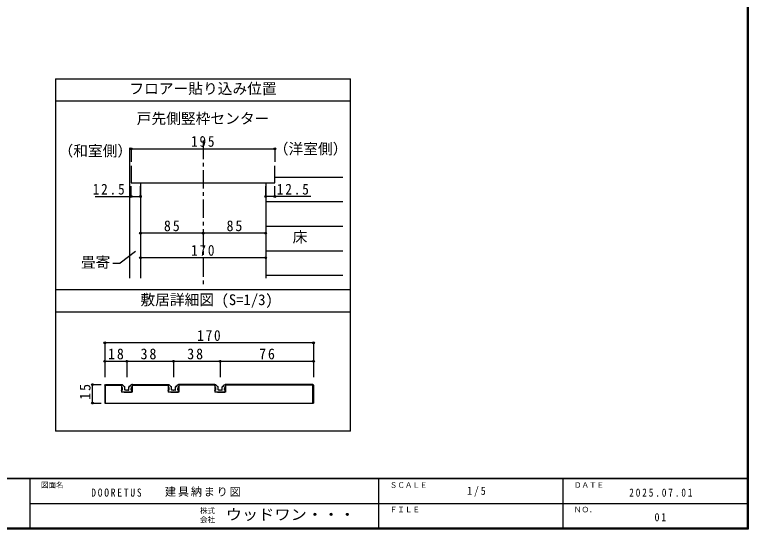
# Model space of a CAD drawing. Units: millimetres at full size, sheet at 1:5, with parts at other scales. Extents: x -973 to 977, y -701 to 696.
# Drawn here: x -19 to 977, y -701 to -2 of the extents above; entities that cross this region are included whole.
import ezdxf
from ezdxf.enums import TextEntityAlignment as Align

# ---------------------------------------------------------------- set-up
doc = ezdxf.new("R2010")
doc.units = ezdxf.units.MM
doc.header["$LTSCALE"] = 5
doc.header["$PDMODE"] = 32
doc.header["$PDSIZE"] = 2.5
doc.linetypes.add('CHAIN1', pattern=[8, 5, -1, 1, -1])
for name, color, linetype in [('0-1_通り芯', 4, 'CHAIN1'), ('0-3_仕上げ', 2, 'Continuous'), ('0-4_枠', 3, 'Continuous'), ('0-A_文字', 7, 'Continuous'), ('0-B_寸法', 7, 'Continuous'), ('2-4_枠', 3, 'Continuous'), ('2-7_金物', 7, 'Continuous'), ('2-B_寸法', 4, 'Continuous'), ('F-0_補助線', 7, 'Continuous'), ('F-1_枠', 6, 'Continuous'), ('F-A_文字', 7, 'Continuous')]:
    doc.layers.add(name, color=color, linetype=linetype)
doc.styles.add('ＭＳ ゴシック', font='')
doc.styles.get('ＭＳ ゴシック').set_extended_font_data('MS Gothic')

msp = doc.modelspace()

# ---------------------------------------------------------------- linework, layer by layer
at = {"layer": '0-1_通り芯'}
msp.add_line((236.653, -173.38), (236.653, -369.887), dxfattribs=at)
at = {"layer": '0-3_仕上げ'}
msp.add_line((136.653, -183.38), (136.653, -359.887), dxfattribs=at)
at = {"layer": '0-3_仕上げ', "color": 4}
for p, q in [((334.153, -222.843), (426.153, -222.843)), ((321.653, -256.145), (426.153, -256.145)), ((321.653, -289.446), (426.153, -289.446)), ((321.653, -322.747), (426.153, -322.747)), ((321.653, -356.049), (426.153, -356.049))]:
    msp.add_line(p, q, dxfattribs=at)
at = {"layer": '0-4_枠', "color": 4}
for p, q in [((139.153, -184.437), (334.153, -184.437)), ((139.153, -184.437), (139.153, -202.207)), ((334.153, -184.437), (334.153, -202.207))]:
    msp.add_line(p, q, dxfattribs=at)
at = {"layer": '0-4_枠'}
for p, q in [((139.153, -207.741), (139.153, -230.554)), ((334.153, -230.554), (334.153, -207.741)), ((139.153, -230.554), (334.153, -230.554)), ((151.653, -230.554), (151.653, -359.887)), ((321.653, -230.554), (321.653, -359.887))]:
    msp.add_line(p, q, dxfattribs=at)
at = {"layer": '0-4_枠', "color": 7}
for p in [(139.153, -184.437), (334.153, -184.437)]:
    msp.add_point(p, dxfattribs=at)
at = {"layer": '0-A_文字', "color": 3}
for p, q in [((36.653, -89.5), (436.653, -89.5)), ((36.653, -89.5), (36.653, -567.5)), ((436.653, -567.5), (436.653, -89.5)), ((36.653, -119.5), (436.653, -119.5)), ((436.653, -376.026), (36.653, -376.026)), ((436.653, -406.026), (36.653, -406.026)), ((436.653, -567.5), (36.653, -567.5))]:
    msp.add_line(p, q, dxfattribs=at)
at = {"layer": '0-A_文字'}
for p in [(145.153, -323.895), (114.229, -339.705)]:
    msp.add_line(p, (124.073, -339.705), dxfattribs=at)
at = {"layer": '0-B_寸法', "color": 4}
for p, q in [((139.153, -249.322), (139.153, -235.257)), ((151.653, -249.322), (151.653, -235.257)), ((334.153, -249.322), (334.153, -235.257)), ((90.326, -249.322), (151.653, -249.322)), ((236.653, -298.992), (151.653, -298.992)), ((321.653, -298.992), (236.653, -298.992)), ((321.653, -332.294), (151.653, -332.294))]:
    msp.add_line(p, q, dxfattribs=at)
msp.add_lwpolyline([(382.98, -249.322), (321.653, -249.322), (321.653, -235.257)], dxfattribs=at)
at = {"layer": '0-B_寸法'}
for p in [(139.153, -249.322), (151.653, -249.322), (321.653, -249.322), (334.153, -249.322), (151.653, -298.992), (236.653, -298.992), (321.653, -298.992), (151.653, -332.294), (321.653, -332.294)]:
    msp.add_point(p, dxfattribs=at)
at = {"layer": '2-4_枠'}
for p, q in [((103.32, -505.68), (104.498, -504.501)), ((103.32, -505.68), (103.32, -529.502)), ((104.153, -529.502), (104.153, -505.335)), ((104.153, -505.335), (125.986, -505.335)), ((104.498, -504.501), (125.986, -504.501)), ((125.986, -504.501), (125.986, -514.501)), ((140.653, -504.501), (189.32, -504.501)), ((140.653, -505.335), (189.32, -505.335)), ((189.32, -504.501), (189.32, -514.501)), ((252.653, -504.501), (203.986, -504.501)), ((203.986, -504.501), (203.986, -514.501)), ((252.653, -505.335), (203.986, -505.335)), ((252.653, -504.501), (252.653, -514.501)), ((385.475, -504.501), (267.32, -504.501)), ((385.82, -505.335), (267.32, -505.335)), ((385.475, -504.501), (386.653, -505.68)), ((385.82, -529.502), (385.82, -505.335)), ((386.653, -505.68), (386.653, -529.502)), ((203.986, -514.501), (189.32, -514.501)), ((103.32, -529.502), (386.653, -529.502))]:
    msp.add_line(p, q, dxfattribs=at)
for points in [[(140.653, -504.501), (140.653, -514.501), (125.986, -514.501)], [(267.32, -504.501), (267.32, -514.501), (252.653, -514.501)]]:
    msp.add_lwpolyline(points, dxfattribs=at)
at = {"layer": '2-7_金物'}
for p, q in [((129.423, -506.855), (127.314, -504.746)), ((129.777, -507.002), (130.32, -507.002)), ((130.653, -511.502), (130.653, -507.335)), ((135.986, -511.502), (135.986, -507.335)), ((136.863, -507.002), (136.32, -507.002)), ((137.216, -506.855), (139.326, -504.746)), ((140.82, -504.502), (139.915, -504.502)), ((140.82, -506.168), (140.82, -504.502)), ((192.757, -506.855), (190.647, -504.746)), ((193.11, -507.002), (193.653, -507.002)), ((193.986, -511.502), (193.986, -507.335)), ((199.32, -511.502), (199.32, -507.335)), ((200.196, -507.002), (199.653, -507.002)), ((200.55, -506.855), (202.659, -504.746)), ((204.153, -504.502), (203.248, -504.502)), ((204.153, -506.168), (204.153, -504.502)), ((256.09, -506.855), (253.981, -504.746)), ((256.444, -507.002), (256.986, -507.002)), ((257.32, -511.502), (257.32, -507.335)), ((262.653, -511.502), (262.653, -507.335)), ((263.529, -507.002), (262.986, -507.002)), ((263.883, -506.855), (265.992, -504.746)), ((267.486, -504.502), (266.582, -504.502)), ((267.486, -506.168), (267.486, -504.502)), ((126.986, -514.502), (126.177, -512.458)), ((127.486, -512.002), (126.486, -512.002)), ((128.82, -514.502), (126.986, -514.502)), ((127.486, -512.002), (127.486, -509.895)), ((128.82, -514.502), (129.153, -514.168)), ((129.153, -514.168), (129.486, -514.502)), ((129.486, -514.502), (137.153, -514.502)), ((132.82, -512.002), (131.153, -512.002)), ((133.32, -512.502), (132.82, -512.002)), ((137.486, -514.168), (137.153, -514.502)), ((137.82, -514.502), (137.486, -514.168)), ((137.82, -514.502), (139.653, -514.502)), ((139.153, -512.002), (139.153, -509.895)), ((139.153, -512.002), (140.153, -512.002)), ((139.653, -514.502), (140.463, -512.458)), ((190.32, -514.502), (189.51, -512.458)), ((190.82, -512.002), (189.82, -512.002)), ((192.153, -514.502), (190.32, -514.502)), ((190.82, -512.002), (190.82, -509.895)), ((192.153, -514.502), (192.486, -514.168)), ((192.486, -514.168), (192.82, -514.502)), ((192.82, -514.502), (200.486, -514.502)), ((196.153, -512.002), (194.486, -512.002)), ((196.653, -512.502), (196.153, -512.002)), ((200.82, -514.168), (200.486, -514.502)), ((201.153, -514.502), (200.82, -514.168)), ((201.153, -514.502), (202.986, -514.502)), ((202.486, -512.002), (202.486, -509.895)), ((202.486, -512.002), (203.486, -512.002)), ((202.986, -514.502), (203.796, -512.458)), ((253.653, -514.502), (252.843, -512.458)), ((254.153, -512.002), (253.153, -512.002)), ((255.486, -514.502), (253.653, -514.502)), ((254.153, -512.002), (254.153, -509.895)), ((255.486, -514.502), (255.82, -514.168)), ((255.82, -514.168), (256.153, -514.502)), ((256.153, -514.502), (263.82, -514.502)), ((259.486, -512.002), (257.82, -512.002)), ((259.986, -512.502), (259.486, -512.002)), ((264.153, -514.168), (263.82, -514.502)), ((264.486, -514.502), (264.153, -514.168)), ((264.486, -514.502), (266.32, -514.502)), ((265.82, -512.002), (265.82, -509.895)), ((265.82, -512.002), (266.82, -512.002)), ((266.32, -514.502), (267.13, -512.458))]:
    msp.add_line(p, q, dxfattribs=at)
for points in [[(125.82, -506.168), (125.82, -504.502), (126.725, -504.502)], [(189.153, -506.168), (189.153, -504.502), (190.058, -504.502)], [(252.486, -506.168), (252.486, -504.502), (253.391, -504.502)], [(135.486, -512.002), (133.82, -512.002), (133.32, -512.502)], [(198.82, -512.002), (197.153, -512.002), (196.653, -512.502)], [(262.153, -512.002), (260.486, -512.002), (259.986, -512.502)]]:
    msp.add_lwpolyline(points, dxfattribs=at)
for centre, radius, start, end in [((122.487, -509.895), 5, 0, 48.19), ((126.725, -505.335), 0.833, 45, 90), ((129.777, -506.502), 0.5, 225, 270), ((130.32, -507.335), 0.333, 360, 90), ((136.32, -507.335), 0.333, 90, 180), ((136.863, -506.502), 0.5, 270, 315), ((144.153, -509.895), 5, 131.81, 180), ((139.915, -505.335), 0.833, 90, 135), ((185.82, -509.895), 5, 0, 48.19), ((190.058, -505.335), 0.833, 45, 90), ((193.11, -506.502), 0.5, 225, 270), ((193.653, -507.335), 0.333, 360, 90), ((199.653, -507.335), 0.333, 90, 180), ((200.196, -506.502), 0.5, 270, 315), ((207.486, -509.895), 5, 131.81, 180), ((203.248, -505.335), 0.833, 90, 135), ((249.153, -509.895), 5, 0, 48.19), ((253.391, -505.335), 0.833, 45, 90), ((256.444, -506.502), 0.5, 225, 270), ((256.986, -507.335), 0.333, 360, 90), ((262.986, -507.335), 0.333, 90, 180), ((263.529, -506.502), 0.5, 270, 315), ((270.82, -509.895), 5, 131.81, 180), ((266.582, -505.335), 0.833, 90, 135), ((126.486, -512.335), 0.333, 90, 201.616), ((131.153, -511.502), 0.5, 180, 270), ((135.486, -511.502), 0.5, 270, 360), ((140.153, -512.335), 0.333, 338.384, 90), ((189.82, -512.335), 0.333, 90, 201.616), ((194.486, -511.502), 0.5, 180, 270), ((198.82, -511.502), 0.5, 270, 360), ((203.486, -512.335), 0.333, 338.384, 90), ((253.153, -512.335), 0.333, 90, 201.616), ((257.82, -511.502), 0.5, 180, 270), ((262.153, -511.502), 0.5, 270, 360), ((266.82, -512.335), 0.333, 338.384, 90)]:
    msp.add_arc(centre, radius, start, end, dxfattribs=at)
at = {"layer": '2-B_寸法'}
for p, q in [((386.653, -447.835), (103.32, -447.835)), ((103.32, -447.835), (103.32, -472.835)), ((386.653, -447.835), (386.653, -472.835)), ((103.32, -472.835), (133.32, -472.835)), ((103.32, -472.835), (103.32, -494.501)), ((133.32, -472.835), (133.32, -494.501)), ((133.32, -472.835), (196.653, -472.835)), ((196.653, -472.835), (196.653, -494.501)), ((196.653, -472.835), (259.986, -472.835)), ((259.986, -472.835), (386.653, -472.835)), ((259.986, -472.835), (259.986, -494.501)), ((386.653, -472.835), (386.653, -494.501)), ((86.653, -529.502), (86.653, -504.502)), ((86.653, -504.502), (98.32, -504.502)), ((86.653, -529.502), (98.32, -529.502))]:
    msp.add_line(p, q, dxfattribs=at)
at = {"layer": '2-B_寸法', "color": 7}
for p in [(103.32, -447.835), (386.653, -447.835), (103.32, -472.835), (133.32, -472.835), (196.653, -472.835), (259.986, -472.835), (386.653, -472.835), (86.653, -504.502), (86.653, -529.502)]:
    msp.add_point(p, dxfattribs=at)
at = {"layer": 'F-1_枠'}
for p, q in [((974.986, 695.833), (974.986, -700.833)), ((975.82, 695.833), (975.82, -700.833)), ((976.653, 695.833), (976.653, -700.833)), ((976.653, -631.667), (-973.347, -631.667)), ((976.653, -632.5), (-973.347, -632.5)), ((1.653, -632.5), (1.653, -699.167)), ((474.986, -632.5), (474.986, -699.167)), ((724.986, -632.5), (724.986, -699.167)), ((1.653, -665.833), (974.986, -665.834)), ((976.653, -699.167), (-973.347, -699.167)), ((976.653, -700), (-973.347, -700)), ((976.653, -700.833), (-973.347, -700.833))]:
    msp.add_line(p, q, dxfattribs=at)

# ---------------------------------------------------------------- texts
at = {"layer": '0-4_枠', "color": 7, "insert": (220.403, -181.937), "char_height": 14.66, "attachment_point": 7, "style": 'ＭＳ ゴシック'}
msp.add_mtext('\\T1.27;\\W0.9;195', dxfattribs=at)
at = {"layer": '0-A_文字', "style": 'ＭＳ ゴシック'}
for s, p in [('フロアー貼り込み位置', (136.653, -114.5)), ('戸先側竪枠センター', (146.653, -155.091)), ('（和室側）', (40.478, -199.082)), ('（洋室側）', (332.625, -196.28)), ('床', (358.218, -315.935)), ('畳寄', (70.801, -350.146)), ('敷居詳細図 (S=1/3)', (151.653, -401.016))]:
    msp.add_text(s, height=14.66, dxfattribs=at).set_placement(p, align=Align.BOTTOM_LEFT)
at = {"layer": '0-B_寸法', "char_height": 14.66, "attachment_point": 7, "style": 'ＭＳ ゴシック'}
for s, insert in [('\\T1.28;\\W0.9;12.5', (86.841, -246.822)), ('\\T1.28;\\W0.9;12.5', (336.799, -246.822)), ('\\T1.27;\\W0.95;85', (183.528, -296.492)), ('\\T1.27;\\W0.95;85', (268.528, -296.492)), ('\\T1.27;\\W0.9;170', (220.403, -329.794))]:
    msp.add_mtext(s, dxfattribs=dict(at, insert=insert))
at = {"layer": '2-B_寸法', "color": 7, "char_height": 14.66, "attachment_point": 7, "style": 'ＭＳ ゴシック'}
for s, insert in [('\\T1.27;\\W0.9;170', (228.736, -445.335)), ('\\T1.27;\\W0.95;18', (107.695, -470.335)), ('\\T1.27;\\W0.95;38', (151.861, -470.335)), ('\\T1.27;\\W0.95;38', (215.195, -470.335)), ('\\T1.27;\\W0.95;76', (312.695, -470.335))]:
    msp.add_mtext(s, dxfattribs=dict(at, insert=insert))
at = {"layer": '2-B_寸法', "color": 7, "insert": (84.153, -525.127), "char_height": 14.66, "attachment_point": 7, "rotation": 90, "style": 'ＭＳ ゴシック'}
msp.add_mtext('\\T1.27;\\W0.95;15', dxfattribs=at)
at = {"layer": 'F-0_補助線', "char_height": 11, "attachment_point": 7, "style": 'ＭＳ ゴシック'}
for s, insert in [('\\T1.39;\\W0.85;DOORETUS', (84.986, -656.667)), ('\\T1.17;建具納まり図', (184.986, -656.667))]:
    msp.add_mtext(s, dxfattribs=dict(at, insert=insert))
at = {"layer": 'F-A_文字', "style": 'ＭＳ ゴシック'}
for s, p in [('図面名', (16.653, -646.667)), ('ＳＣＡＬＥ', (489.986, -646.667)), ('ＤＡＴＥ', (739.986, -646.667)), ('株式', (232.486, -681.5)), ('ＦＩＬＥ', (489.986, -680)), ('ＮＯ．', (739.986, -680.001)), ('会社', (232.486, -693.5))]:
    msp.add_text(s, height=7.331, dxfattribs=at).set_placement(p, align=Align.BOTTOM_LEFT)
at = {"layer": 'F-A_文字', "style": 'ＭＳ ゴシック', "width": 1.1}
msp.add_text('ウッドワン・・・', height=14.66, dxfattribs=at).set_placement((267.486, -692.5), align=Align.BOTTOM_LEFT)
at = {"layer": 'F-A_文字', "char_height": 11, "attachment_point": 7, "style": 'ＭＳ ゴシック'}
for s, insert in [('\\T1.38;\\W0.9;1/5', (594.986, -656.667)), ('\\T1.39;\\W0.85;2025.07.01', (814.986, -656.667)), ('\\T1.36;\\W0.9;01', (849.361, -690.001))]:
    msp.add_mtext(s, dxfattribs=dict(at, insert=insert))

doc.saveas('drawing.dxf')
